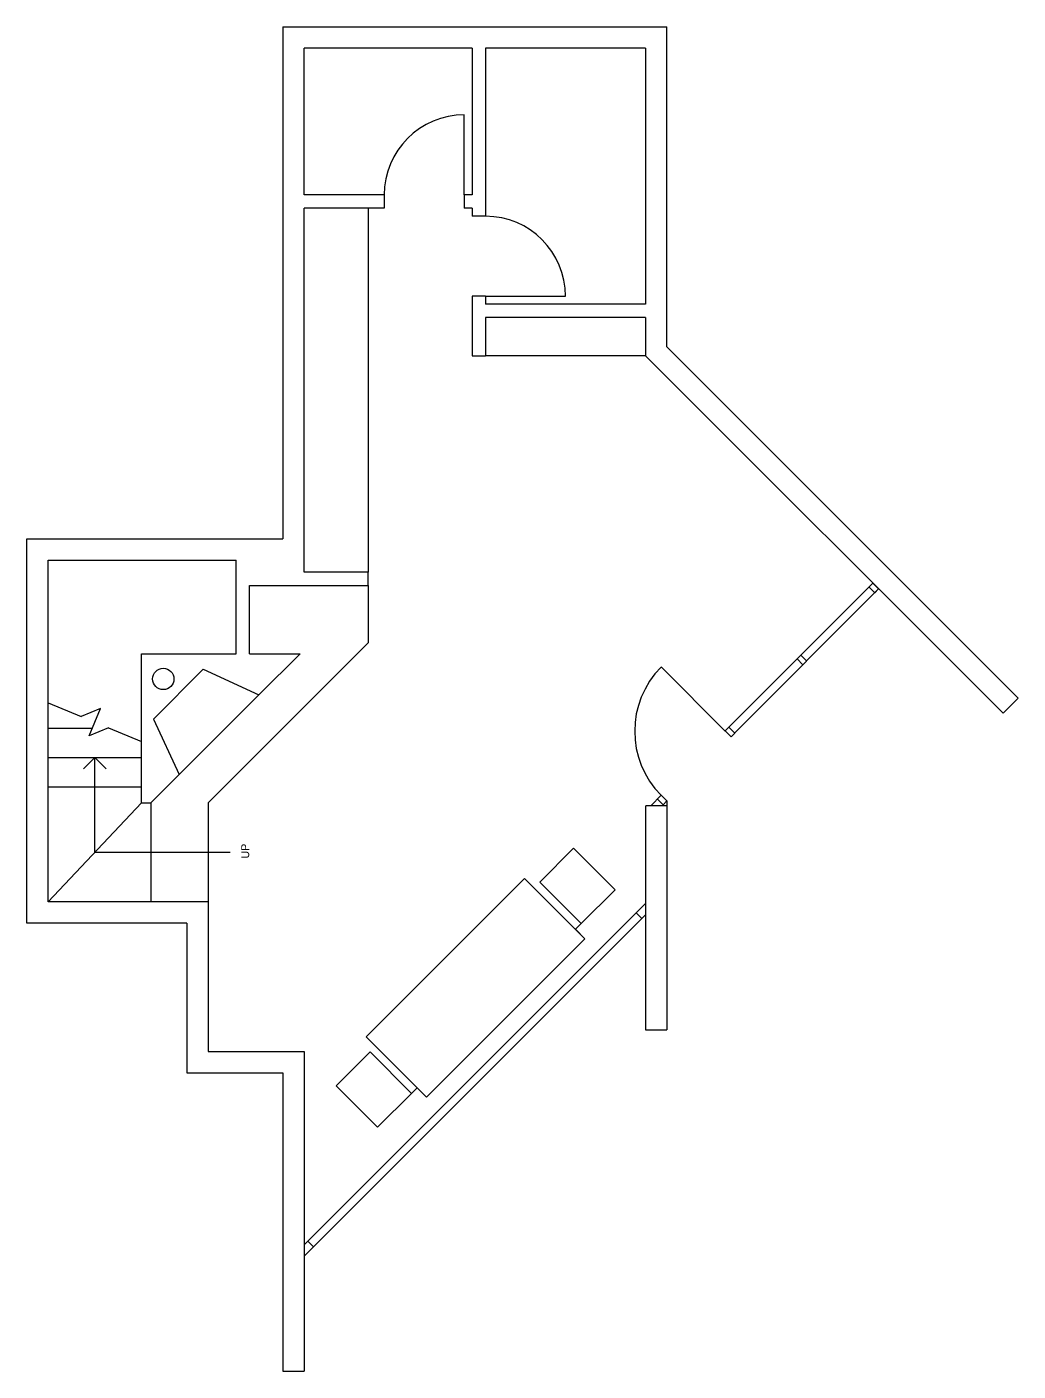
# Model space of a CAD drawing. Header units: inches. Extents: x -16659 to 2747, y 141 to 7454.
# Drawn here: x -14315 to -13943, y 141 to 645 of the extents above; entities that cross this region are included whole.
import ezdxf

# ---------------------------------------------------------------- set-up
doc = ezdxf.new("R2010")
doc.units = ezdxf.units.IN
doc.header["$LTSCALE"] = 0.5
doc.header["$MEASUREMENT"] = 0
for name, color, linetype in [('A-doors', 254, 'Continuous'), ('A-furniture', 33, 'Continuous'), ('A-glazing', 252, 'Continuous'), ('A-millwork', 252, 'Continuous'), ('A-stairs', 252, 'Continuous'), ('A-text', 254, 'Continuous'), ('A-walls', 7, 'Continuous')]:
    doc.layers.add(name, color=color, linetype=linetype)

msp = doc.modelspace()

# ---------------------------------------------------------------- linework, layer by layer
at = {"layer": 'A-doors'}
for p, q in [((-14150.6, 581.74), (-14150.6, 611.74)), ((-14142.6, 543.74), (-14112.6, 543.74)), ((-14052.72, 380.72), (-14076.76, 404.76))]:
    msp.add_line(p, q, dxfattribs=at)
for centre, radius, start, end in [((-14150.6, 581.74), 30, 90, 180), ((-14142.6, 543.74), 30, 0, 90), ((-14052.68, 380.67), 34, 135, 225)]:
    msp.add_arc(centre, radius, start, end, dxfattribs=at)
at = {"layer": 'A-furniture'}
msp.add_lwpolyline([(-14094, 321.24), (-14109.56, 336.8), (-14122.28, 324.07), (-14106.73, 308.52), (-14094, 321.24), (-14106.73, 308.52), (-14108.85, 306.39), (-14105.31, 302.86), (-14127.94, 325.49), (-14187.34, 266.09), (-14164.71, 243.46), (-14105.31, 302.86), (-14164.71, 243.46), (-14168.25, 247), (-14170.37, 244.88), (-14185.92, 260.43), (-14198.65, 247.7), (-14183.1, 232.15), (-14170.37, 244.88)], dxfattribs=at)
at = {"layer": 'A-glazing'}
for p, q in [((-14052.77, 380.77), (-13997.35, 436.19)), ((-14049.25, 379.97), (-13995.19, 434.03)), ((-13998.73, 434.73), (-13996.61, 432.61)), ((-13997.31, 436.15), (-13995.19, 434.03)), ((-13996.61, 432.61), (-13995.19, 434.03)), ((-14024.36, 409.19), (-14022.19, 407.02)), ((-14025.77, 407.77), (-14023.61, 405.61)), ((-14052.68, 380.67), (-14050.55, 378.55)), ((-14051.26, 382.09), (-14049.14, 379.97)), ((-14050.55, 378.55), (-14049.14, 379.97)), ((-14076.72, 356.63), (-14080.61, 352.74)), ((-14078.13, 355.22), (-14076.01, 353.1)), ((-14076.72, 356.63), (-14074.6, 354.51)), ((-14076.01, 353.1), (-14074.6, 354.51)), ((-14074.6, 354.51), (-14074.6, 352.74)), ((-14082.6, 316.09), (-14210.6, 188.09)), ((-14084.01, 310.43), (-14086.13, 312.55)), ((-14082.6, 311.84), (-14210.6, 183.84)), ((-14209.18, 189.5), (-14207.06, 187.38))]:
    msp.add_line(p, q, dxfattribs=at)
at = {"layer": 'A-millwork'}
for p, q in [((-14186.6, 576.74), (-14186.6, 440.3)), ((-14082.6, 521.43), (-14142.6, 521.43))]:
    msp.add_line(p, q, dxfattribs=at)
at = {"layer": 'A-stairs'}
for p, q in [((-14186.6, 435.3), (-14186.6, 413.83)), ((-14246.6, 353.83), (-14186.6, 413.83)), ((-14306.6, 391.29), (-14294.18, 386.14)), ((-14286.99, 389.12), (-14294.18, 386.14)), ((-14291.2, 378.96), (-14286.99, 389.12)), ((-14306.6, 381.79), (-14290.03, 381.79)), ((-14284.01, 381.93), (-14291.2, 378.96)), ((-14284.01, 381.93), (-14271.6, 376.79)), ((-14306.6, 370.79), (-14271.6, 370.79)), ((-14306.6, 359.79), (-14271.6, 359.79)), ((-14268.06, 353.83), (-14268.06, 316.74)), ((-14246.6, 353.83), (-14246.6, 316.74))]:
    msp.add_line(p, q, dxfattribs=at)
at = {"layer": 'A-text'}
for p, q in [((-14289.1, 370.79), (-14293.34, 366.55)), ((-14289.1, 370.79), (-14284.85, 366.55)), ((-14289.1, 335.29), (-14289.1, 370.79)), ((-14306.6, 316.74), (-14271.6, 353.83)), ((-14289.1, 335.29), (-14238.36, 335.29))]:
    msp.add_line(p, q, dxfattribs=at)
at = {"layer": 'A-walls'}
for p, q in [((-14218.6, 644.74), (-14218.6, 452.74)), ((-14218.6, 644.74), (-14074.6, 644.74)), ((-14074.6, 524.74), (-14074.6, 644.74)), ((-14147.6, 636.74), (-14210.6, 636.74)), ((-14210.6, 581.74), (-14210.6, 636.74)), ((-14147.6, 636.74), (-14147.6, 581.74)), ((-14142.6, 636.74), (-14142.6, 573.74)), ((-14082.6, 636.74), (-14142.6, 636.74)), ((-14082.6, 636.74), (-14082.6, 540.74)), ((-14180.6, 581.74), (-14210.6, 581.74)), ((-14180.6, 581.74), (-14180.6, 576.74)), ((-14150.6, 581.74), (-14150.6, 576.74)), ((-14147.6, 581.74), (-14150.6, 581.74)), ((-14210.6, 440.3), (-14210.6, 576.74)), ((-14180.6, 576.74), (-14210.6, 576.74)), ((-14147.6, 576.74), (-14150.6, 576.74)), ((-14147.6, 576.74), (-14147.6, 573.74)), ((-14147.6, 576.74), (-14147.6, 573.74)), ((-14142.6, 573.74), (-14147.6, 573.74)), ((-14142.6, 543.74), (-14147.6, 543.74)), ((-14147.6, 543.74), (-14147.6, 521.43)), ((-14142.6, 543.74), (-14142.6, 540.74)), ((-14142.6, 543.74), (-14142.6, 540.74)), ((-14082.6, 540.74), (-14142.6, 540.74)), ((-14142.6, 535.74), (-14142.6, 521.43)), ((-14082.6, 535.74), (-14142.6, 535.74)), ((-14082.6, 535.74), (-14082.6, 521.43)), ((-14074.6, 524.74), (-13942.89, 393.04)), ((-14147.6, 521.43), (-14142.6, 521.43)), ((-13948.54, 387.38), (-14082.6, 521.43)), ((-14314.6, 452.74), (-14218.6, 452.74)), ((-14314.6, 308.74), (-14314.6, 452.74)), ((-14306.6, 444.74), (-14236.15, 444.74)), ((-14306.6, 316.74), (-14306.6, 444.74)), ((-14236.15, 409.74), (-14236.15, 444.74)), ((-14186.6, 440.3), (-14210.6, 440.3)), ((-14186.6, 435.3), (-14186.6, 440.3)), ((-14231.15, 435.3), (-14186.6, 435.3)), ((-14231.15, 409.74), (-14231.15, 435.3)), ((-14271.6, 353.83), (-14271.6, 409.74)), ((-14271.6, 409.74), (-14236.15, 409.74)), ((-14231.15, 409.74), (-14212.15, 409.74)), ((-14212.15, 409.74), (-14227.62, 394.28)), ((-14248.43, 403.98), (-14267.16, 385.24)), ((-14248.43, 403.98), (-14227.62, 394.28)), ((-14257.6, 364.3), (-14227.62, 394.28)), ((-13942.89, 393.04), (-13948.54, 387.38)), ((-14267.16, 385.24), (-14257.46, 364.44)), ((-14257.6, 364.3), (-14268.06, 353.83)), ((-14271.6, 353.83), (-14268.06, 353.83)), ((-14082.6, 352.74), (-14082.6, 268.74)), ((-14074.6, 352.74), (-14082.48, 352.74)), ((-14074.6, 352.74), (-14074.6, 268.74)), ((-14246.6, 316.74), (-14306.6, 316.74)), ((-14246.6, 316.74), (-14246.6, 260.55)), ((-14254.6, 308.74), (-14314.6, 308.74)), ((-14254.6, 308.74), (-14254.6, 252.55)), ((-14082.6, 268.74), (-14074.6, 268.74)), ((-14246.6, 260.55), (-14210.6, 260.55)), ((-14210.6, 260.55), (-14210.6, 140.74)), ((-14254.6, 252.55), (-14218.6, 252.55)), ((-14218.6, 252.55), (-14218.6, 140.74)), ((-14218.6, 140.74), (-14210.6, 140.74))]:
    msp.add_line(p, q, dxfattribs=at)
msp.add_circle((-14263.45, 400.27), 4, dxfattribs=at)

# ---------------------------------------------------------------- texts
at = {"layer": 'A-text'}
msp.add_text('UP', height=3, rotation=90, dxfattribs=at).set_placement((-14231.23, 332.91))

doc.saveas('drawing.dxf')
